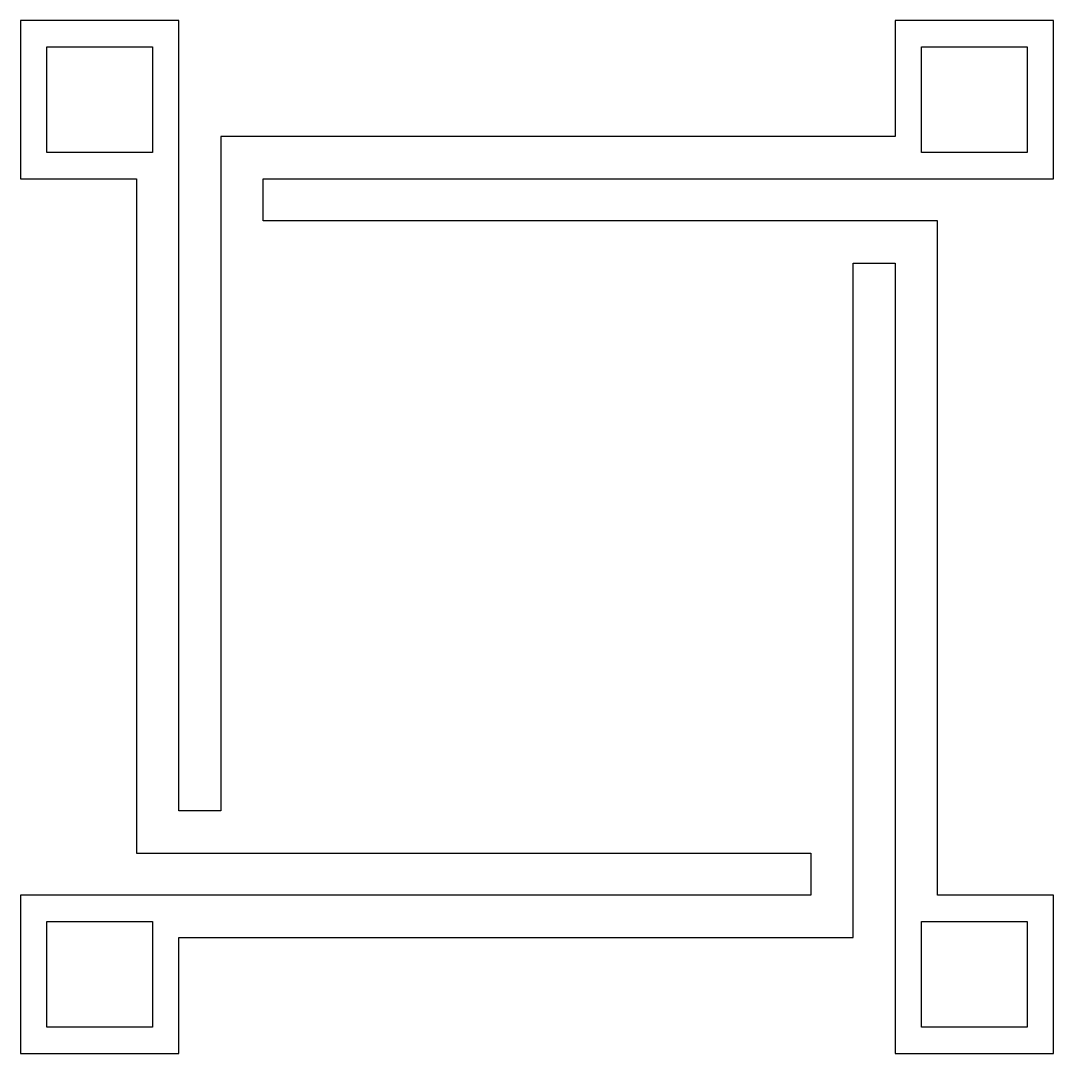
# Model space of a CAD drawing. Extents: x -1.84 to 1.84, y -0.65 to 3.03.
import ezdxf

# ---------------------------------------------------------------- set-up
doc = ezdxf.new("R2010")
doc.units = 0
doc.layers.get('0').update_dxf_attribs({"linetype": 'CONTINUOUS'})

msp = doc.modelspace()

# ---------------------------------------------------------------- linework, layer by layer
at = {"color": 7}
for points in [[(-1.275, -0.234368), (1.125, -0.234368), (1.125, 2.165617), (1.275, 2.165617), (1.275, -0.646875), (1.8375, -0.646875), (1.8375, -0.084375), (1.424993, -0.084375), (1.424993, 2.315625), (-0.974992, 2.315625), (-0.974992, 2.465625), (1.8375, 2.465625), (1.8375, 3.028125), (1.275, 3.028125), (1.275, 2.615617), (-1.125, 2.615617), (-1.125, 0.215632), (-1.275, 0.215632), (-1.275, 3.028125), (-1.8375, 3.028125), (-1.8375, 2.465625), (-1.424993, 2.465625), (-1.424993, 0.065625), (0.974992, 0.065625), (0.974992, -0.084375), (-1.8375, -0.084375), (-1.8375, -0.646875), (-1.275, -0.646875)], [(-1.74375, 2.559375), (-1.74375, 2.934375), (-1.36875, 2.934375), (-1.36875, 2.559375)], [(1.36875, 2.559375), (1.36875, 2.934375), (1.74375, 2.934375), (1.74375, 2.559375)], [(-1.74375, -0.553125), (-1.74375, -0.178125), (-1.36875, -0.178125), (-1.36875, -0.553125)], [(1.36875, -0.553125), (1.36875, -0.178125), (1.74375, -0.178125), (1.74375, -0.553125)]]:
    msp.add_lwpolyline(points, close=True, dxfattribs=at)

doc.saveas('drawing.dxf')
